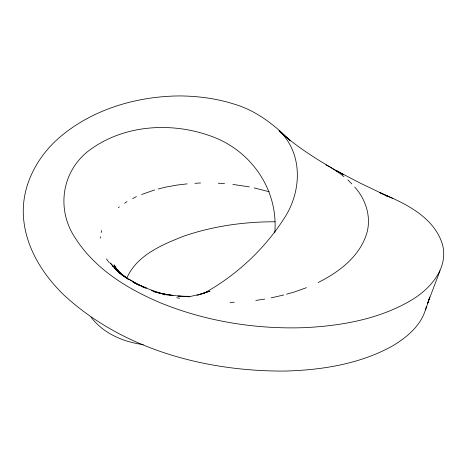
<?xml version="1.0" encoding="UTF-8"?>
<svg xmlns="http://www.w3.org/2000/svg" width="467" height="467" viewBox="0 0 467 467"><rect width="100%" height="100%" fill="white"/><g stroke="black" fill="none" stroke-linecap="round" stroke-linejoin="round"><path stroke-width="0.7" d="M274.789 232.77C278.478 189.415 250.82 149.773 209.975 135.774C171.698 122.173 126.189 124.695 92.25 148.22C62.274 168.283 55.281 208.06 75.111 237.791C94.743 268.829 127.368 288.828 160.502 302.861C206.216 321.459 255.998 329.445 305.243 327.624C341.278 325.785 378.217 319.311 409.828 301.081C429.43 289.978 448.962 268.572 442.447 244.323C433.656 216.291 404.329 202.999 379.373 192.433L387.633 196.263L359.707 182.86L336.853 170.922L343.753 174.775C323.368 163.468 303.299 151.337 285.331 136.405M100.469 238.112L100.574 236.722M286.995 137.829L289.937 140.328C274.111 124.707 256.225 110.632 234.562 104.234C216.682 98.525 197.932 96.021 179.194 95.928C136.843 96.389 93.511 108.951 60.687 136.446C37.045 156.217 20.933 186.485 23.537 217.832C25.901 247.924 42.941 274.812 64.248 295.354C123.171 349.567 205.824 371.423 284.444 371.072C320.887 370.162 358.218 364.371 390.681 346.975C406.366 338.055 422.133 325.131 426.295 306.726M101.158 232.584L101.724 230.535M425.565 309.995L429.768 296.965L427.684 303.322L440.025 270.662M126.738 278.35C136.422 255.42 161.868 244.813 183.549 236.232C212.888 226.127 244.019 221.726 274.993 221.778M118.303 207.704L119.348 206.858M124.549 203.244L126.971 201.68M203.343 293.632C235.765 275.851 263.913 249.769 283.983 218.679C301.758 191.873 303.48 153.76 278.933 130.398M318.15 282.517C339.62 271.823 361.189 255.391 367.383 231.037C370.961 215.357 365.328 198.767 354.722 187.022M132.605 198.615L136.393 196.66M141.577 194.523L154.647 189.935M306.475 287.666L294.041 292.091L286.493 294.216M196.951 295.465L206.542 292.068M200.39 294.344L210.004 291.099L201.878 293.725L190.869 296.376L178.026 296.154L180.881 296.312M283.749 294.986L271.064 297.888M158.115 189.018L165.838 187.092L176.958 185.078L187.197 183.858M255.799 300.433L264.76 299.067M194.914 183.315L200.553 182.976M230.079 302.4L234.253 302.248M218.334 183.227L224.539 183.554M183.017 296.428L189.427 296.773L176.263 295.786L163.765 294.064M232.84 184.418L249.372 186.882M143.287 344.582C123.405 342.083 103.306 333.397 90.96 317.087M164.974 294.338L172.965 295.617L159.358 293.083L164.974 294.338C148.261 289.96 132.593 282.681 118.63 272.495L125.5 277.275L114.707 268.437L125.5 277.275M176.777 297.748L179.538 298.29M254.118 187.915L269.202 191.762M153.795 291.758L167.49 295.021M162.971 294.344L165.044 294.893M151.343 290.527L160.228 293.521M385.917 195.679L392.916 198.452M138.862 285.098L146.329 288.063L132.99 282.389M141.285 286.353L145.301 288.046M325.948 164.886L329.836 166.882L340.122 173.561L343.975 176.736M133.498 282.372L139.972 285.734M129.242 279.33L137.135 284.035M127.549 278.793L128.694 279.529M128.057 279.05L122.459 274.917L112.168 265.46L119.359 272.407L110.194 262.956L112.991 266.196M121.426 274.532L122.488 275.378M347.827 179.912L351.826 183.922M279.762 131.624L289.937 140.328M279.243 131.18L283.119 134.508M118.63 272.045L115.53 268.128L117.205 270.498M106.412 258.922L109.29 262.752M119.132 272.763L114.088 264.882L117.643 270.924M119.05 272.448L117.812 269.821L118.653 271.73"/></g></svg>
